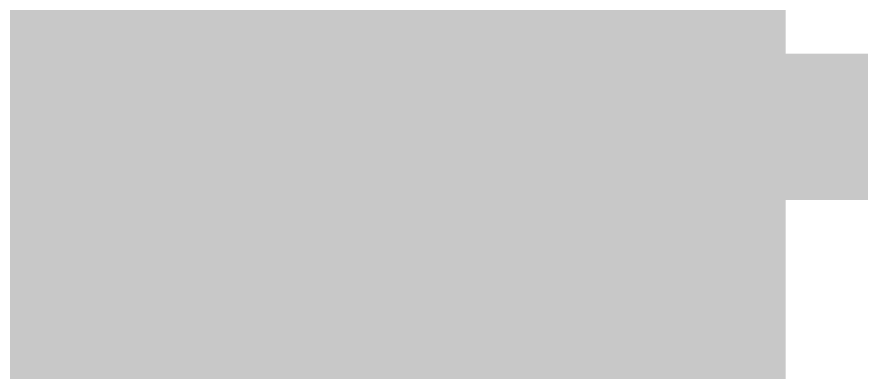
# Model space of a CAD drawing. Header units: inches. Extents: x -2 to 289, y -4 to 187.
# Drawn here: x 17.174 to 18.636, y 38.584 to 39.2 of the extents above; entities that cross this region are included whole.
import ezdxf

# ---------------------------------------------------------------- set-up
doc = ezdxf.new("R2010")
doc.units = ezdxf.units.IN
for name, color, linetype in [('Bottom Layer', 5, 'Continuous'), ('Bottom Overlay', 54, 'Continuous'), ('Bottom Paste', 16, 'Continuous'), ('Bottom Solder', 6, 'Continuous')]:
    doc.layers.add(name, color=color, linetype=linetype)

# ---------------------------------------------------------------- blocks, each defined once
blk = doc.blocks.new('C___1206_B_275')
at = {"layer": 'Bottom Layer'}
blk.add_hatch(color=5, dxfattribs=at).paths.add_polyline_path([(0.508, 0.889), (2.032, 0.889), (2.032, -0.889), (0.508, -0.889)])
at = {"layer": 'Bottom Paste'}
blk.add_hatch(color=16, dxfattribs=at).paths.add_polyline_path([(0.508, 0.889), (2.032, 0.889), (2.032, -0.889), (0.508, -0.889)])
at = {"layer": 'Bottom Solder'}
blk.add_hatch(color=6, dxfattribs=at).paths.add_polyline_path([(0.4064, 0.9906), (2.1336, 0.9906), (2.1336, -0.9906), (0.4064, -0.9906)])
at = {"layer": 'Bottom Overlay', "const_width": 0.127}
blk.add_lwpolyline([(0.6096, -0.9906), (2.1336, -0.9906)], dxfattribs=at)

msp = doc.modelspace()

# ---------------------------------------------------------------- linework, layer by layer
at = {"layer": 'Bottom Layer'}
for points, const_width in [([(17.4515, 38.4399), (18.0209, 39.0093)], 0.254), ([(18.0209, 39.0093), (25.9425, 39.0093)], 0.254), ([(15.5465, 38.4399), (17.4515, 38.4399)], 0.508)]:
    msp.add_lwpolyline(points, dxfattribs=dict(at, const_width=const_width))
for points, const_width in [([(17.9574, 39.0093, 1), (18.0844, 39.0093, 1)], 0.127), ([(17.9574, 39.0093, 1), (18.0844, 39.0093, 1)], 0.127), ([(17.3245, 38.4399, 1), (17.5785, 38.4399, 1)], 0.254)]:
    msp.add_lwpolyline(points, format="xyb", close=True, dxfattribs=dict(at, const_width=const_width))

# ---------------------------------------------------------------- block references
at = {"rotation": 90}
msp.add_blockref('C___1206_B_275', (17.4515, 37.1699), dxfattribs=at)

doc.saveas('drawing.dxf')
